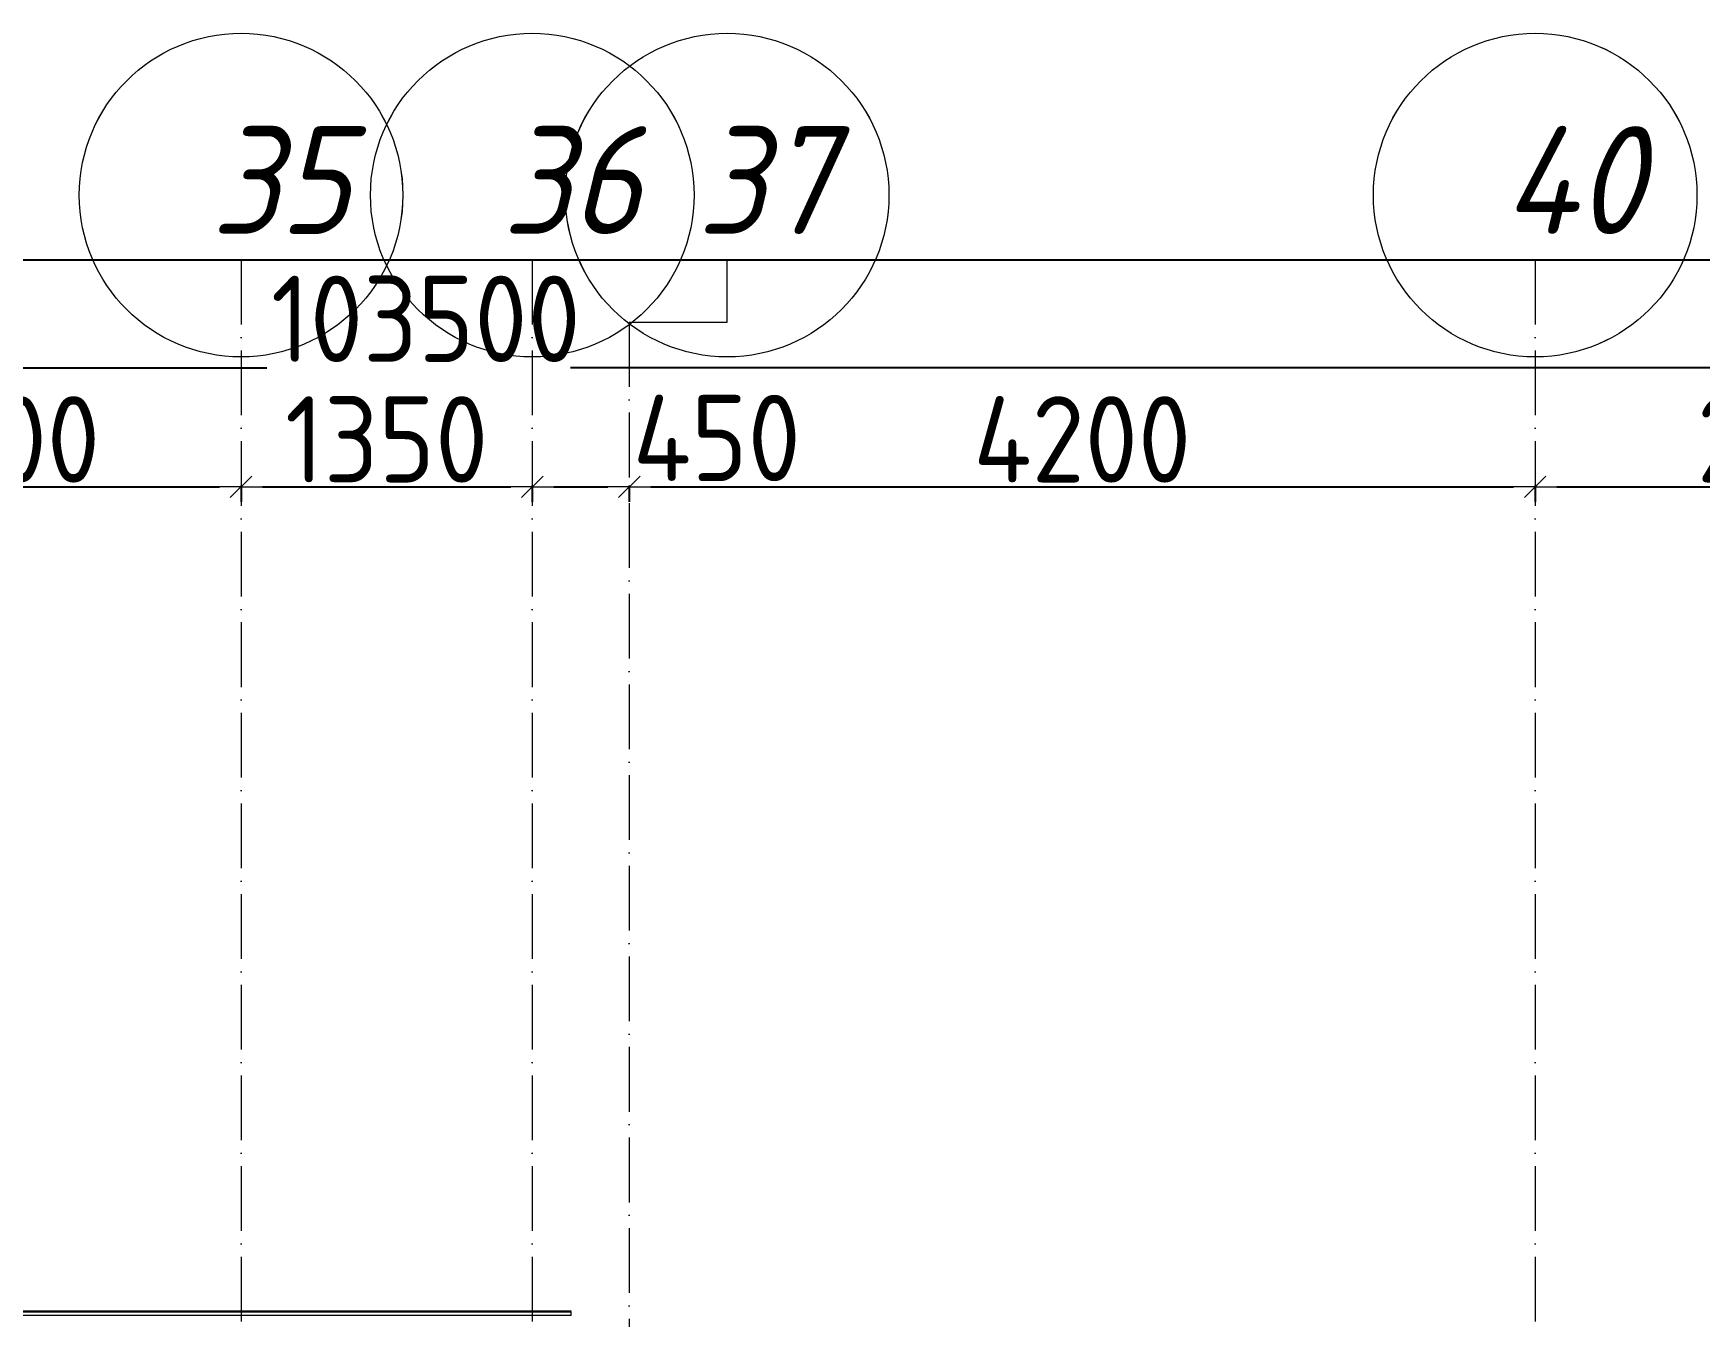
# Model space of a CAD drawing. Header units: millimetres. Extents: x -356862 to 418287, y 0 to 839748.
# Drawn here: x 31945 to 39671, y 545010 to 550959 of the extents above; entities that cross this region are included whole.
import ezdxf

# ---------------------------------------------------------------- set-up
doc = ezdxf.new("R2010")
doc.units = ezdxf.units.MM
doc.linetypes.add('50_200_ШТРИХ_1Т_ш5_п1_п1_', pattern=[700, 500, -100, 0, -100])
for name, color, linetype, lineweight in [('A-____-____-DIMS', 7, 'Continuous', 9), ('A-GENM-____-MCUT', 7, 'Continuous', 25), ('A-GENM-____-OTLN', 7, 'Continuous', 9), ('S-GRID-____-IDEN', 7, 'Continuous', 9), ('S-GRID-____-OTLN', 7, 'Continuous', 9), ('S-GRID-____-OTLN-1', 7, '50_200_ШТРИХ_1Т_ш5_п1_п1_', 9)]:
    doc.layers.add(name, color=color, linetype=linetype, lineweight=lineweight)
doc.styles.add('ISOCPEUR_I_9', font='isocpeui.ttf', dxfattribs={"width": 0.9, "height": 250})
doc.styles.add('СПДС', font='isocpeur.ttf', dxfattribs={"width": 0.9})
doc.dimstyles.new('Размера А3', dxfattribs={"dimtxt": 200, "dimasz": 100, "dimexe": 70, "dimexo": 100, "dimgap": 20, "dimtad": 1, "dimdec": 0, "dimrnd": 10, "dimzin": 0, "dimdsep": 46, "dimtxsty": 'СПДС', "dimblk": 'ARROWHEAD_6', "dimcen": 1, "dimclrd": 256, "dimclre": 256, "dimclrt": 256, "dimazin": 0, "dimtfac": 1, "dimtdec": 0, "dimtmove": 2, "dimatfit": 3, "dimfxl": 1, "dimtolj": 1, "dimtzin": 0, "dimarcsym": 0})

# ---------------------------------------------------------------- blocks, each defined once
blk = doc.blocks.new('141_Фартук_СКБ - 141_Фартук_СКБ_вентфасад-30031396-АР1_План отверстий 2 этажа в осях 1-64_Ю-ЯЯ')
at = {"layer": 'A-GENM-____-MCUT'}
for p, q in [((26160, -29), (0, -29)), ((0, -29), (0, -30)), ((0, -30), (26160, -30))]:
    blk.add_line(p, q, dxfattribs=at)
at = {"layer": 'A-GENM-____-OTLN'}
for p, q in [((0, -11.2), (26160, -11.2)), ((0, -11.2), (0, -11.5)), ((0, -11.5), (26160, -11.5)), ((0, -11.5), (0, -29))]:
    blk.add_line(p, q, dxfattribs=at)
blk = doc.blocks.new('Ось сетки - Круг_Ø6_00__ISO-2_5_0_9K_-25732049-АР1_План отверстий 2 этажа в осях 1-64_Ю-ЯЯ')
at = {"layer": 'S-GRID-____-IDEN'}
blk.add_circle((0, 0), 3, dxfattribs=at)
blk = doc.blocks.new('ARROWHEAD_6')
at = {"color": 0, "linetype": 'Continuous'}
for p, q in [((0, 0), (-1, 0)), ((-0.5, -0.5), (0.5, 0.5))]:
    blk.add_line(p, q, dxfattribs=at)
blk = doc.blocks.new('*D4641')
at = {"layer": 'A-____-____-DIMS', "lineweight": -2, "transparency": 16777216}
for p, q in [((30608.3, 548862.5), (30608.3, 548786.4)), ((30708.3, 548856.4), (32808.3, 548856.4)), ((32908.3, 548862.5), (32908.3, 548786.4))]:
    blk.add_line(p, q, dxfattribs=at)
at = {"layer": 'Defpoints', "color": 0, "lineweight": 30, "transparency": 16777216}
for p in [(30608.3, 548962.5), (32908.3, 548962.5), (32908.3, 548856.4)]:
    blk.add_point(p, dxfattribs=at)
at = {"layer": 'A-____-____-DIMS', "lineweight": -2, "transparency": 16777216, "xscale": 100, "yscale": 100, "zscale": 100, "rotation": 180}
blk.add_blockref('ARROWHEAD_6', (30608.3, 548856.4), dxfattribs=at)
at = {"layer": 'A-____-____-DIMS', "lineweight": -2, "transparency": 16777216, "xscale": 100, "yscale": 100, "zscale": 100}
blk.add_blockref('ARROWHEAD_6', (32908.3, 548856.4), dxfattribs=at)
at = {"layer": 'A-____-____-DIMS', "transparency": 16777216, "insert": (31758.3, 549076.4), "char_height": 400, "width": 2.488, "attachment_point": 5, "style": 'СПДС'}
blk.add_mtext('\\A1;2300', dxfattribs=at)
blk = doc.blocks.new('*D4642')
at = {"layer": 'A-____-____-DIMS', "lineweight": -2, "transparency": 16777216}
for p, q in [((32908.3, 548862.5), (32908.3, 548786.4)), ((33008.3, 548856.4), (34158.3, 548856.4)), ((34258.3, 548862.5), (34258.3, 548786.4))]:
    blk.add_line(p, q, dxfattribs=at)
at = {"layer": 'Defpoints', "color": 0, "lineweight": 30, "transparency": 16777216}
for p in [(32908.3, 548962.5), (34258.3, 548962.5), (34258.3, 548856.4)]:
    blk.add_point(p, dxfattribs=at)
at = {"layer": 'A-____-____-DIMS', "lineweight": -2, "transparency": 16777216, "xscale": 100, "yscale": 100, "zscale": 100, "rotation": 180}
blk.add_blockref('ARROWHEAD_6', (32908.3, 548856.4), dxfattribs=at)
at = {"layer": 'A-____-____-DIMS', "lineweight": -2, "transparency": 16777216, "xscale": 100, "yscale": 100, "zscale": 100}
blk.add_blockref('ARROWHEAD_6', (34258.3, 548856.4), dxfattribs=at)
at = {"layer": 'A-____-____-DIMS', "transparency": 16777216, "insert": (33583.3, 549076.4), "char_height": 400, "width": 2.3, "attachment_point": 5, "style": 'СПДС'}
blk.add_mtext('\\A1;1350', dxfattribs=at)
blk = doc.blocks.new('*D4643')
at = {"layer": 'A-____-____-DIMS', "lineweight": -2, "transparency": 16777216}
for p, q in [((34258.3, 548862.5), (34258.3, 548786.4)), ((34358.3, 548856.4), (34608.3, 548856.4)), ((34708.3, 548862.5), (34708.3, 548786.4))]:
    blk.add_line(p, q, dxfattribs=at)
at = {"layer": 'Defpoints', "color": 0, "lineweight": 30, "transparency": 16777216}
for p in [(34258.3, 548962.5), (34708.3, 548962.5), (34708.3, 548856.4)]:
    blk.add_point(p, dxfattribs=at)
at = {"layer": 'A-____-____-DIMS', "lineweight": -2, "transparency": 16777216, "xscale": 100, "yscale": 100, "zscale": 100, "rotation": 180}
blk.add_blockref('ARROWHEAD_6', (34258.3, 548856.4), dxfattribs=at)
at = {"layer": 'A-____-____-DIMS', "lineweight": -2, "transparency": 16777216, "xscale": 100, "yscale": 100, "zscale": 100}
blk.add_blockref('ARROWHEAD_6', (34708.3, 548856.4), dxfattribs=at)
at = {"layer": 'A-____-____-DIMS', "transparency": 16777216, "insert": (34724.4, 549283), "char_height": 400, "width": 1.942, "attachment_point": 1, "line_spacing_factor": 1.149209, "style": 'СПДС'}
blk.add_mtext('\\A1;450', dxfattribs=at)
blk = doc.blocks.new('*D4644')
at = {"layer": 'A-____-____-DIMS', "lineweight": -2, "transparency": 16777216}
for p, q in [((34708.3, 548862.5), (34708.3, 548786.4)), ((34808.3, 548856.4), (38808.3, 548856.4)), ((38908.3, 548862.5), (38908.3, 548786.4))]:
    blk.add_line(p, q, dxfattribs=at)
at = {"layer": 'Defpoints', "color": 0, "lineweight": 30, "transparency": 16777216}
for p in [(34708.3, 548962.5), (38908.3, 548962.5), (38908.3, 548856.4)]:
    blk.add_point(p, dxfattribs=at)
at = {"layer": 'A-____-____-DIMS', "lineweight": -2, "transparency": 16777216, "xscale": 100, "yscale": 100, "zscale": 100, "rotation": 180}
blk.add_blockref('ARROWHEAD_6', (34708.3, 548856.4), dxfattribs=at)
at = {"layer": 'A-____-____-DIMS', "lineweight": -2, "transparency": 16777216, "xscale": 100, "yscale": 100, "zscale": 100}
blk.add_blockref('ARROWHEAD_6', (38908.3, 548856.4), dxfattribs=at)
at = {"layer": 'A-____-____-DIMS', "transparency": 16777216, "insert": (36808.3, 549076.4), "char_height": 400, "width": 2.564, "attachment_point": 5, "style": 'СПДС'}
blk.add_mtext('\\A1;4200', dxfattribs=at)
blk = doc.blocks.new('*D4645')
at = {"layer": 'A-____-____-DIMS', "lineweight": -2, "transparency": 16777216}
for p, q in [((38908.3, 548862.5), (38908.3, 548786.4)), ((39008.3, 548856.4), (41308.3, 548856.4)), ((41408.3, 548862.5), (41408.3, 548786.4))]:
    blk.add_line(p, q, dxfattribs=at)
at = {"layer": 'Defpoints', "color": 0, "lineweight": 30, "transparency": 16777216}
for p in [(38908.3, 548962.5), (41408.3, 548962.5), (41408.3, 548856.4)]:
    blk.add_point(p, dxfattribs=at)
at = {"layer": 'A-____-____-DIMS', "lineweight": -2, "transparency": 16777216, "xscale": 100, "yscale": 100, "zscale": 100, "rotation": 180}
blk.add_blockref('ARROWHEAD_6', (38908.3, 548856.4), dxfattribs=at)
at = {"layer": 'A-____-____-DIMS', "lineweight": -2, "transparency": 16777216, "xscale": 100, "yscale": 100, "zscale": 100}
blk.add_blockref('ARROWHEAD_6', (41408.3, 548856.4), dxfattribs=at)
at = {"layer": 'A-____-____-DIMS', "transparency": 16777216, "insert": (40158.3, 549076.4), "char_height": 400, "width": 2.488, "attachment_point": 5, "style": 'СПДС'}
blk.add_mtext('\\A1;2500', dxfattribs=at)
blk = doc.blocks.new('*D4571')
at = {"layer": 'A-____-____-DIMS', "lineweight": -2, "transparency": 16777216}
for p, q in [((-17941.7, 549414.7), (-17941.7, 549338.6)), ((-17841.7, 549408.6), (33027.2, 549408.6)), ((85458.3, 549408.6), (34435.2, 549408.6)), ((85558.3, 549414.7), (85558.3, 549338.6))]:
    blk.add_line(p, q, dxfattribs=at)
at = {"layer": 'Defpoints', "color": 0, "lineweight": 30, "transparency": 16777216}
for p in [(-17941.7, 549514.7), (85558.3, 549514.7), (85558.3, 549408.6)]:
    blk.add_point(p, dxfattribs=at)
at = {"layer": 'A-____-____-DIMS', "lineweight": -2, "transparency": 16777216, "xscale": 100, "yscale": 100, "zscale": 100, "rotation": 180}
blk.add_blockref('ARROWHEAD_6', (-17941.7, 549408.6), dxfattribs=at)
at = {"layer": 'A-____-____-DIMS', "lineweight": -2, "transparency": 16777216, "xscale": 100, "yscale": 100, "zscale": 100}
blk.add_blockref('ARROWHEAD_6', (85558.3, 549408.6), dxfattribs=at)
at = {"layer": 'A-____-____-DIMS', "transparency": 16777216, "insert": (33047.2, 549835.2), "char_height": 400, "width": 3.544, "attachment_point": 1, "line_spacing_factor": 1.149209, "style": 'СПДС'}
blk.add_mtext('\\A1;103500', dxfattribs=at)
blk = doc.blocks.new('*D13719')
at = {"layer": 'A-____-____-DIMS', "lineweight": -2, "transparency": 16777216}
for p, q in [((30608.3, 548862.5), (30608.3, 548786.4)), ((30708.3, 548856.4), (32808.3, 548856.4)), ((32908.3, 548862.5), (32908.3, 548786.4))]:
    blk.add_line(p, q, dxfattribs=at)
at = {"layer": 'Defpoints', "color": 0, "transparency": 16777216}
for p in [(30608.3, 548962.5), (32908.3, 548962.5), (32908.3, 548856.4)]:
    blk.add_point(p, dxfattribs=at)
at = {"layer": 'A-____-____-DIMS', "lineweight": -2, "transparency": 16777216, "xscale": 100, "yscale": 100, "zscale": 100, "rotation": 180}
blk.add_blockref('ARROWHEAD_6', (30608.3, 548856.4), dxfattribs=at)
at = {"layer": 'A-____-____-DIMS', "lineweight": -2, "transparency": 16777216, "xscale": 100, "yscale": 100, "zscale": 100}
blk.add_blockref('ARROWHEAD_6', (32908.3, 548856.4), dxfattribs=at)
at = {"layer": 'A-____-____-DIMS', "transparency": 16777216, "insert": (31758.3, 549076.4), "char_height": 400, "width": 2.488, "attachment_point": 5, "style": 'СПДС'}
blk.add_mtext('\\A1;2300', dxfattribs=at)
blk = doc.blocks.new('*D13720')
at = {"layer": 'A-____-____-DIMS', "lineweight": -2, "transparency": 16777216}
for p, q in [((32908.3, 548862.5), (32908.3, 548786.4)), ((33008.3, 548856.4), (34158.3, 548856.4)), ((34258.3, 548862.5), (34258.3, 548786.4))]:
    blk.add_line(p, q, dxfattribs=at)
at = {"layer": 'Defpoints', "color": 0, "transparency": 16777216}
for p in [(32908.3, 548962.5), (34258.3, 548962.5), (34258.3, 548856.4)]:
    blk.add_point(p, dxfattribs=at)
at = {"layer": 'A-____-____-DIMS', "lineweight": -2, "transparency": 16777216, "xscale": 100, "yscale": 100, "zscale": 100, "rotation": 180}
blk.add_blockref('ARROWHEAD_6', (32908.3, 548856.4), dxfattribs=at)
at = {"layer": 'A-____-____-DIMS', "lineweight": -2, "transparency": 16777216, "xscale": 100, "yscale": 100, "zscale": 100}
blk.add_blockref('ARROWHEAD_6', (34258.3, 548856.4), dxfattribs=at)
at = {"layer": 'A-____-____-DIMS', "transparency": 16777216, "insert": (33583.3, 549076.4), "char_height": 400, "width": 2.3, "attachment_point": 5, "style": 'СПДС'}
blk.add_mtext('\\A1;1350', dxfattribs=at)
blk = doc.blocks.new('*D13721')
at = {"layer": 'A-____-____-DIMS', "lineweight": -2, "transparency": 16777216}
for p, q in [((34258.3, 548862.5), (34258.3, 548786.4)), ((34358.3, 548856.4), (34608.3, 548856.4)), ((34708.3, 548862.5), (34708.3, 548786.4))]:
    blk.add_line(p, q, dxfattribs=at)
at = {"layer": 'Defpoints', "color": 0, "transparency": 16777216}
for p in [(34258.3, 548962.5), (34708.3, 548962.5), (34708.3, 548856.4)]:
    blk.add_point(p, dxfattribs=at)
at = {"layer": 'A-____-____-DIMS', "lineweight": -2, "transparency": 16777216, "xscale": 100, "yscale": 100, "zscale": 100, "rotation": 180}
blk.add_blockref('ARROWHEAD_6', (34258.3, 548856.4), dxfattribs=at)
at = {"layer": 'A-____-____-DIMS', "lineweight": -2, "transparency": 16777216, "xscale": 100, "yscale": 100, "zscale": 100}
blk.add_blockref('ARROWHEAD_6', (34708.3, 548856.4), dxfattribs=at)
at = {"layer": 'A-____-____-DIMS', "transparency": 16777216, "insert": (34724.4, 549283), "char_height": 400, "width": 1.942, "attachment_point": 1, "line_spacing_factor": 1.149209, "style": 'СПДС'}
blk.add_mtext('\\A1;450', dxfattribs=at)
blk = doc.blocks.new('*D13722')
at = {"layer": 'A-____-____-DIMS', "lineweight": -2, "transparency": 16777216}
for p, q in [((34708.3, 548862.5), (34708.3, 548786.4)), ((34808.3, 548856.4), (38808.3, 548856.4)), ((38908.3, 548862.5), (38908.3, 548786.4))]:
    blk.add_line(p, q, dxfattribs=at)
at = {"layer": 'Defpoints', "color": 0, "transparency": 16777216}
for p in [(34708.3, 548962.5), (38908.3, 548962.5), (38908.3, 548856.4)]:
    blk.add_point(p, dxfattribs=at)
at = {"layer": 'A-____-____-DIMS', "lineweight": -2, "transparency": 16777216, "xscale": 100, "yscale": 100, "zscale": 100, "rotation": 180}
blk.add_blockref('ARROWHEAD_6', (34708.3, 548856.4), dxfattribs=at)
at = {"layer": 'A-____-____-DIMS', "lineweight": -2, "transparency": 16777216, "xscale": 100, "yscale": 100, "zscale": 100}
blk.add_blockref('ARROWHEAD_6', (38908.3, 548856.4), dxfattribs=at)
at = {"layer": 'A-____-____-DIMS', "transparency": 16777216, "insert": (36808.3, 549076.4), "char_height": 400, "width": 2.564, "attachment_point": 5, "style": 'СПДС'}
blk.add_mtext('\\A1;4200', dxfattribs=at)
blk = doc.blocks.new('*D13723')
at = {"layer": 'A-____-____-DIMS', "lineweight": -2, "transparency": 16777216}
for p, q in [((38908.3, 548862.5), (38908.3, 548786.4)), ((39008.3, 548856.4), (41308.3, 548856.4)), ((41408.3, 548862.5), (41408.3, 548786.4))]:
    blk.add_line(p, q, dxfattribs=at)
at = {"layer": 'Defpoints', "color": 0, "transparency": 16777216}
for p in [(38908.3, 548962.5), (41408.3, 548962.5), (41408.3, 548856.4)]:
    blk.add_point(p, dxfattribs=at)
at = {"layer": 'A-____-____-DIMS', "lineweight": -2, "transparency": 16777216, "xscale": 100, "yscale": 100, "zscale": 100, "rotation": 180}
blk.add_blockref('ARROWHEAD_6', (38908.3, 548856.4), dxfattribs=at)
at = {"layer": 'A-____-____-DIMS', "lineweight": -2, "transparency": 16777216, "xscale": 100, "yscale": 100, "zscale": 100}
blk.add_blockref('ARROWHEAD_6', (41408.3, 548856.4), dxfattribs=at)
at = {"layer": 'A-____-____-DIMS', "transparency": 16777216, "insert": (40158.3, 549076.4), "char_height": 400, "width": 2.488, "attachment_point": 5, "style": 'СПДС'}
blk.add_mtext('\\A1;2500', dxfattribs=at)
blk = doc.blocks.new('*D13738')
at = {"layer": 'A-____-____-DIMS', "lineweight": -2, "transparency": 16777216}
for p, q in [((-17941.7, 549414.7), (-17941.7, 549338.6)), ((-17841.7, 549408.6), (33027.2, 549408.6)), ((85458.3, 549408.6), (34435.2, 549408.6)), ((85558.3, 549414.7), (85558.3, 549338.6))]:
    blk.add_line(p, q, dxfattribs=at)
at = {"layer": 'Defpoints', "color": 0, "transparency": 16777216}
for p in [(-17941.7, 549514.7), (85558.3, 549514.7), (85558.3, 549408.6)]:
    blk.add_point(p, dxfattribs=at)
at = {"layer": 'A-____-____-DIMS', "lineweight": -2, "transparency": 16777216, "xscale": 100, "yscale": 100, "zscale": 100, "rotation": 180}
blk.add_blockref('ARROWHEAD_6', (-17941.7, 549408.6), dxfattribs=at)
at = {"layer": 'A-____-____-DIMS', "lineweight": -2, "transparency": 16777216, "xscale": 100, "yscale": 100, "zscale": 100}
blk.add_blockref('ARROWHEAD_6', (85558.3, 549408.6), dxfattribs=at)
at = {"layer": 'A-____-____-DIMS', "transparency": 16777216, "insert": (33047.2, 549835.2), "char_height": 400, "width": 3.544, "attachment_point": 1, "line_spacing_factor": 1.149209, "style": 'СПДС'}
blk.add_mtext('\\A1;103500', dxfattribs=at)
blk = doc.blocks.new('*D13889')
at = {"layer": 'A-____-____-DIMS', "lineweight": -2, "transparency": 16777216}
for p, q in [((30608.3, 548862.5), (30608.3, 548786.4)), ((30708.3, 548856.4), (32808.3, 548856.4)), ((32908.3, 548862.5), (32908.3, 548786.4))]:
    blk.add_line(p, q, dxfattribs=at)
at = {"layer": 'Defpoints', "color": 0, "transparency": 16777216}
for p in [(30608.3, 548962.5), (32908.3, 548962.5), (32908.3, 548856.4)]:
    blk.add_point(p, dxfattribs=at)
at = {"layer": 'A-____-____-DIMS', "lineweight": -2, "transparency": 16777216, "xscale": 100, "yscale": 100, "zscale": 100, "rotation": 180}
blk.add_blockref('ARROWHEAD_6', (30608.3, 548856.4), dxfattribs=at)
at = {"layer": 'A-____-____-DIMS', "lineweight": -2, "transparency": 16777216, "xscale": 100, "yscale": 100, "zscale": 100}
blk.add_blockref('ARROWHEAD_6', (32908.3, 548856.4), dxfattribs=at)
at = {"layer": 'A-____-____-DIMS', "transparency": 16777216, "insert": (31758.3, 549076.4), "char_height": 400, "width": 2.488, "attachment_point": 5, "style": 'СПДС'}
blk.add_mtext('\\A1;2300', dxfattribs=at)
blk = doc.blocks.new('*D13890')
at = {"layer": 'A-____-____-DIMS', "lineweight": -2, "transparency": 16777216}
for p, q in [((32908.3, 548862.5), (32908.3, 548786.4)), ((33008.3, 548856.4), (34158.3, 548856.4)), ((34258.3, 548862.5), (34258.3, 548786.4))]:
    blk.add_line(p, q, dxfattribs=at)
at = {"layer": 'Defpoints', "color": 0, "transparency": 16777216}
for p in [(32908.3, 548962.5), (34258.3, 548962.5), (34258.3, 548856.4)]:
    blk.add_point(p, dxfattribs=at)
at = {"layer": 'A-____-____-DIMS', "lineweight": -2, "transparency": 16777216, "xscale": 100, "yscale": 100, "zscale": 100, "rotation": 180}
blk.add_blockref('ARROWHEAD_6', (32908.3, 548856.4), dxfattribs=at)
at = {"layer": 'A-____-____-DIMS', "lineweight": -2, "transparency": 16777216, "xscale": 100, "yscale": 100, "zscale": 100}
blk.add_blockref('ARROWHEAD_6', (34258.3, 548856.4), dxfattribs=at)
at = {"layer": 'A-____-____-DIMS', "transparency": 16777216, "insert": (33583.3, 549076.4), "char_height": 400, "width": 2.3, "attachment_point": 5, "style": 'СПДС'}
blk.add_mtext('\\A1;1350', dxfattribs=at)
blk = doc.blocks.new('*D13891')
at = {"layer": 'A-____-____-DIMS', "lineweight": -2, "transparency": 16777216}
for p, q in [((34258.3, 548862.5), (34258.3, 548786.4)), ((34358.3, 548856.4), (34608.3, 548856.4)), ((34708.3, 548862.5), (34708.3, 548786.4))]:
    blk.add_line(p, q, dxfattribs=at)
at = {"layer": 'Defpoints', "color": 0, "transparency": 16777216}
for p in [(34258.3, 548962.5), (34708.3, 548962.5), (34708.3, 548856.4)]:
    blk.add_point(p, dxfattribs=at)
at = {"layer": 'A-____-____-DIMS', "lineweight": -2, "transparency": 16777216, "xscale": 100, "yscale": 100, "zscale": 100, "rotation": 180}
blk.add_blockref('ARROWHEAD_6', (34258.3, 548856.4), dxfattribs=at)
at = {"layer": 'A-____-____-DIMS', "lineweight": -2, "transparency": 16777216, "xscale": 100, "yscale": 100, "zscale": 100}
blk.add_blockref('ARROWHEAD_6', (34708.3, 548856.4), dxfattribs=at)
at = {"layer": 'A-____-____-DIMS', "transparency": 16777216, "insert": (34724.4, 549283), "char_height": 400, "width": 1.942, "attachment_point": 1, "line_spacing_factor": 1.149209, "style": 'СПДС'}
blk.add_mtext('\\A1;450', dxfattribs=at)
blk = doc.blocks.new('*D13892')
at = {"layer": 'A-____-____-DIMS', "lineweight": -2, "transparency": 16777216}
for p, q in [((34708.3, 548862.5), (34708.3, 548786.4)), ((34808.3, 548856.4), (38808.3, 548856.4)), ((38908.3, 548862.5), (38908.3, 548786.4))]:
    blk.add_line(p, q, dxfattribs=at)
at = {"layer": 'Defpoints', "color": 0, "transparency": 16777216}
for p in [(34708.3, 548962.5), (38908.3, 548962.5), (38908.3, 548856.4)]:
    blk.add_point(p, dxfattribs=at)
at = {"layer": 'A-____-____-DIMS', "lineweight": -2, "transparency": 16777216, "xscale": 100, "yscale": 100, "zscale": 100, "rotation": 180}
blk.add_blockref('ARROWHEAD_6', (34708.3, 548856.4), dxfattribs=at)
at = {"layer": 'A-____-____-DIMS', "lineweight": -2, "transparency": 16777216, "xscale": 100, "yscale": 100, "zscale": 100}
blk.add_blockref('ARROWHEAD_6', (38908.3, 548856.4), dxfattribs=at)
at = {"layer": 'A-____-____-DIMS', "transparency": 16777216, "insert": (36808.3, 549076.4), "char_height": 400, "width": 2.564, "attachment_point": 5, "style": 'СПДС'}
blk.add_mtext('\\A1;4200', dxfattribs=at)
blk = doc.blocks.new('*D13893')
at = {"layer": 'A-____-____-DIMS', "lineweight": -2, "transparency": 16777216}
for p, q in [((38908.3, 548862.5), (38908.3, 548786.4)), ((39008.3, 548856.4), (41308.3, 548856.4)), ((41408.3, 548862.5), (41408.3, 548786.4))]:
    blk.add_line(p, q, dxfattribs=at)
at = {"layer": 'Defpoints', "color": 0, "transparency": 16777216}
for p in [(38908.3, 548962.5), (41408.3, 548962.5), (41408.3, 548856.4)]:
    blk.add_point(p, dxfattribs=at)
at = {"layer": 'A-____-____-DIMS', "lineweight": -2, "transparency": 16777216, "xscale": 100, "yscale": 100, "zscale": 100, "rotation": 180}
blk.add_blockref('ARROWHEAD_6', (38908.3, 548856.4), dxfattribs=at)
at = {"layer": 'A-____-____-DIMS', "lineweight": -2, "transparency": 16777216, "xscale": 100, "yscale": 100, "zscale": 100}
blk.add_blockref('ARROWHEAD_6', (41408.3, 548856.4), dxfattribs=at)
at = {"layer": 'A-____-____-DIMS', "transparency": 16777216, "insert": (40158.3, 549076.4), "char_height": 400, "width": 2.488, "attachment_point": 5, "style": 'СПДС'}
blk.add_mtext('\\A1;2500', dxfattribs=at)
blk = doc.blocks.new('*D13908')
at = {"layer": 'A-____-____-DIMS', "lineweight": -2, "transparency": 16777216}
for p, q in [((-17941.7, 549414.7), (-17941.7, 549338.6)), ((-17841.7, 549408.6), (33027.2, 549408.6)), ((85458.3, 549408.6), (34435.2, 549408.6)), ((85558.3, 549414.7), (85558.3, 549338.6))]:
    blk.add_line(p, q, dxfattribs=at)
at = {"layer": 'Defpoints', "color": 0, "transparency": 16777216}
for p in [(-17941.7, 549514.7), (85558.3, 549514.7), (85558.3, 549408.6)]:
    blk.add_point(p, dxfattribs=at)
at = {"layer": 'A-____-____-DIMS', "lineweight": -2, "transparency": 16777216, "xscale": 100, "yscale": 100, "zscale": 100, "rotation": 180}
blk.add_blockref('ARROWHEAD_6', (-17941.7, 549408.6), dxfattribs=at)
at = {"layer": 'A-____-____-DIMS', "lineweight": -2, "transparency": 16777216, "xscale": 100, "yscale": 100, "zscale": 100}
blk.add_blockref('ARROWHEAD_6', (85558.3, 549408.6), dxfattribs=at)
at = {"layer": 'A-____-____-DIMS', "transparency": 16777216, "insert": (33047.2, 549835.2), "char_height": 400, "width": 3.544, "attachment_point": 1, "line_spacing_factor": 1.149209, "style": 'СПДС'}
blk.add_mtext('\\A1;103500', dxfattribs=at)
blk = doc.blocks.new('2этаж')
at = {"layer": 'S-GRID-____-OTLN-1', "color": 251, "ltscale": 0.6, "true_color": 0x636466}
for p, q in [((32908.3, 549908.8), (32908.3, 511907.5)), ((34258.3, 549908.8), (34258.3, 525691.4)), ((38908.3, 549908.8), (38908.3, 511907.5)), ((34708.3, 549620.5), (34708.3, 525691.4))]:
    blk.add_line(p, q, dxfattribs=at)
at = {"layer": 'S-GRID-____-IDEN', "xscale": 250, "yscale": 250, "zscale": 99.99999999999993, "rotation": 180}
for p in [(32908.3, 550208.8), (34258.3, 550208.8), (35161.9, 550208.8), (38908.3, 550208.8)]:
    blk.add_blockref('Ось сетки - Круг_Ø6_00__ISO-2_5_0_9K_-25732049-АР1_План отверстий 2 этажа в осях 1-64_Ю-ЯЯ', p, dxfattribs=at)
at = {"layer": 'S-GRID-____-IDEN', "char_height": 500, "attachment_point": 1, "style": 'ISOCPEUR_I_9'}
for s, insert, width in [('35', (32769.4, 550528.5), 404.05), ('36', (34119.4, 550528.5), 404.05), ('37', (35023, 550528.5), 404.05), ('40', (38760.4, 550528.5), 425.696)]:
    blk.add_mtext(s, dxfattribs=dict(at, insert=insert, width=width))
at = {"layer": 'A-____-____-DIMS'}
for base, p1, p2, picture, middle in [((85558.3, 549408.6), (-17941.7, 549514.7), (85558.3, 549514.7), '*D4571', (33731.2, 549568.6)), ((34708.3, 548856.4), (34258.3, 548962.5), (34708.3, 548962.5), '*D4643', (35084.4, 549016.3))]:
    dim = blk.add_linear_dim(base=base, p1=p1, p2=p2, dimstyle='Размера А3', override={"dimtxt": 400}, dxfattribs=at)
    dim.commit()
    dim.dimension.update_dxf_attribs({"geometry": picture, "text_midpoint": middle, "dimtype": 160})
for base, p1, p2, picture, middle in [((32908.3, 548856.4), (30608.3, 548962.5), (32908.3, 548962.5), '*D4641', (31758.3, 549076.4)), ((34258.3, 548856.4), (32908.3, 548962.5), (34258.3, 548962.5), '*D4642', (33583.3, 549076.4)), ((38908.3, 548856.4), (34708.3, 548962.5), (38908.3, 548962.5), '*D4644', (36808.3, 549076.4)), ((41408.3, 548856.4), (38908.3, 548962.5), (41408.3, 548962.5), '*D4645', (40158.3, 549076.4))]:
    dim = blk.add_linear_dim(base=base, p1=p1, p2=p2, dimstyle='Размера А3', override={"dimtxt": 400}, dxfattribs=at)
    dim.commit()
    dim.dimension.update_dxf_attribs({"geometry": picture, "text_midpoint": middle})

msp = doc.modelspace()

# ---------------------------------------------------------------- linework, layer by layer
msp.add_lwpolyline([(58491.7644, 514313.3729), (29908.3366, 514313.3729), (29908.3366, 549908.7924), (58491.7644, 549908.7924)], close=True)
at = {"layer": 'S-GRID-____-IDEN'}
for centre in [(32908.3366, 550208.7924), (32908.3366, 550208.7924), (34258.3366, 550208.7924), (34258.3366, 550208.7924), (35161.9333, 550208.7924), (35161.9333, 550208.7924), (38908.3366, 550208.7924), (38908.3366, 550208.7924)]:
    msp.add_ellipse(centre, major_axis=(-530.3301, 530.3301), ratio=1, start_param=0.7853981633974629, end_param=7.06858347057705, dxfattribs=at)
at = {"layer": 'S-GRID-____-OTLN'}
for p, q in [((35161.9333, 549620.5347), (35161.9333, 549908.7924)), ((34708.3366, 549620.5347), (35161.9333, 549620.5347))]:
    msp.add_line(p, q, dxfattribs=at)
at = {"layer": 'S-GRID-____-OTLN-1', "color": 251, "ltscale": 0.6, "true_color": 0x636466}
for p, q in [((32908.3366, 549908.7924), (32908.3366, 511907.5288)), ((32908.3366, 549908.7924), (32908.3366, 511907.5288)), ((34258.3366, 549908.7924), (34258.3366, 525691.4247)), ((34258.3366, 549908.7924), (34258.3366, 525691.4247)), ((38908.3366, 549908.7924), (38908.3366, 511907.5288)), ((38908.3366, 549908.7924), (38908.3366, 511907.5288)), ((34708.3366, 549620.5347), (34708.3366, 525691.4247)), ((34708.3366, 549620.5347), (34708.3366, 525691.4247))]:
    msp.add_line(p, q, dxfattribs=at)

# ---------------------------------------------------------------- block references
at = {"color": 18, "true_color": 0x000000}
msp.add_blockref('2этаж', (0, 0), dxfattribs=at)
at = {"layer": 'A-GENM-____-OTLN', "color": 18, "true_color": 0x000000, "rotation": 180}
msp.add_blockref('141_Фартук_СКБ - 141_Фартук_СКБ_вентфасад-30031396-АР1_План отверстий 2 этажа в осях 1-64_Ю-ЯЯ', (34438.3366, 545003.983), dxfattribs=at)

# ---------------------------------------------------------------- texts
at = {"layer": 'A-____-____-DIMS', "char_height": 400, "attachment_point": 1, "line_spacing_factor": 1.149209, "style": 'СПДС'}
for s, insert, width in [('\\A1;103500', (33047.1869, 549835.2235), 3.544149), ('\\A1;103500', (33047.1869, 549835.2235), 3.544149), ('\\A1;450', (34724.3892, 549283.0042), 1.941741), ('\\A1;450', (34724.3892, 549283.0042), 1.941741)]:
    msp.add_mtext(s, dxfattribs=dict(at, insert=insert, width=width))
at = {"layer": 'A-____-____-DIMS', "char_height": 400, "attachment_point": 5, "style": 'СПДС'}
for s, insert, width in [('\\A1;2300', (31758.3366, 549076.3903), 2.488445), ('\\A1;2300', (31758.3366, 549076.3903), 2.488445), ('\\A1;1350', (33583.3366, 549076.3903), 2.299926), ('\\A1;1350', (33583.3366, 549076.3903), 2.299926), ('\\A1;4200', (36808.3366, 549076.3903), 2.563852), ('\\A1;4200', (36808.3366, 549076.3903), 2.563852)]:
    msp.add_mtext(s, dxfattribs=dict(at, insert=insert, width=width))
at = {"layer": 'S-GRID-____-IDEN', "char_height": 500, "attachment_point": 1, "style": 'ISOCPEUR_I_9'}
for s, insert, width in [('35', (32769.3877, 550528.5178), 404.0505), ('35', (32769.3877, 550528.5178), 404.0505), ('36', (34119.3877, 550528.5178), 404.0505), ('36', (34119.3877, 550528.5178), 404.0505), ('37', (35022.9844, 550528.5178), 404.0505), ('37', (35022.9844, 550528.5178), 404.0505), ('40', (38760.3877, 550528.5178), 425.696062), ('40', (38760.3877, 550528.5178), 425.696062)]:
    msp.add_mtext(s, dxfattribs=dict(at, insert=insert, width=width))

# ---------------------------------------------------------------- dimensions: what is measured, and where the dimension line sits
at = {"layer": 'A-____-____-DIMS'}
for base, p1, p2, picture, middle in [((85558.3366, 549408.6096), (-17941.6634, 549514.6756), (85558.3366, 549514.6756), '*D13738', (33731.1869, 549568.5568)), ((85558.3366, 549408.6096), (-17941.6634, 549514.6756), (85558.3366, 549514.6756), '*D13908', (33731.1869, 549568.5568)), ((34708.3366, 548856.3903), (34258.3366, 548962.4563), (34708.3366, 548962.4563), '*D13721', (35084.3892, 549016.3375)), ((34708.3366, 548856.3903), (34258.3366, 548962.4563), (34708.3366, 548962.4563), '*D13891', (35084.3892, 549016.3375))]:
    dim = msp.add_linear_dim(base=base, p1=p1, p2=p2, dimstyle='Размера А3', override={"dimtxt": 400}, dxfattribs=at)
    dim.commit()
    dim.dimension.update_dxf_attribs({"geometry": picture, "text_midpoint": middle, "dimtype": 160})
for base, p1, p2, picture, middle in [((32908.3366, 548856.3903), (30608.3366, 548962.4563), (32908.3366, 548962.4563), '*D13719', (31758.3366, 549076.3903)), ((32908.3366, 548856.3903), (30608.3366, 548962.4563), (32908.3366, 548962.4563), '*D13889', (31758.3366, 549076.3903)), ((34258.3366, 548856.3903), (32908.3366, 548962.4563), (34258.3366, 548962.4563), '*D13720', (33583.3366, 549076.3903)), ((34258.3366, 548856.3903), (32908.3366, 548962.4563), (34258.3366, 548962.4563), '*D13890', (33583.3366, 549076.3903)), ((38908.3366, 548856.3903), (34708.3366, 548962.4563), (38908.3366, 548962.4563), '*D13722', (36808.3366, 549076.3903)), ((38908.3366, 548856.3903), (34708.3366, 548962.4563), (38908.3366, 548962.4563), '*D13892', (36808.3366, 549076.3903)), ((41408.3366, 548856.3903), (38908.3366, 548962.4563), (41408.3366, 548962.4563), '*D13723', (40158.3366, 549076.3903)), ((41408.3366, 548856.3903), (38908.3366, 548962.4563), (41408.3366, 548962.4563), '*D13893', (40158.3366, 549076.3903))]:
    dim = msp.add_linear_dim(base=base, p1=p1, p2=p2, dimstyle='Размера А3', override={"dimtxt": 400}, dxfattribs=at)
    dim.commit()
    dim.dimension.update_dxf_attribs({"geometry": picture, "text_midpoint": middle})

doc.saveas('drawing.dxf')
